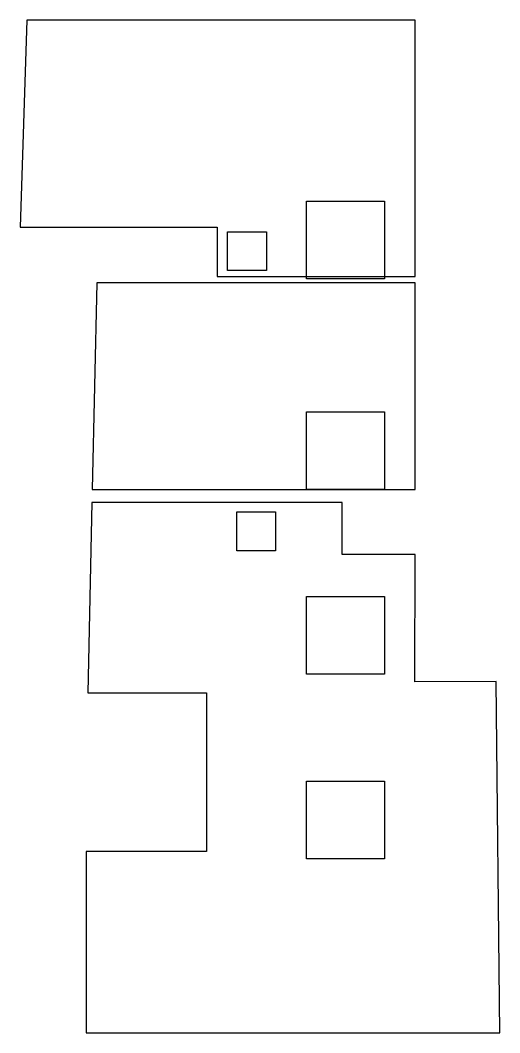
# Model space of a CAD drawing. Header units: metres. Extents: x 1608 to 9011, y 1018 to 16655.
import ezdxf

# ---------------------------------------------------------------- set-up
doc = ezdxf.new("R2010")
doc.units = ezdxf.units.M
doc.layers.add('AREE LEONARDO', color=5, linetype='Continuous')

msp = doc.modelspace()

# ---------------------------------------------------------------- linework, layer by layer
at = {"layer": 'AREE LEONARDO', "color": 5}
for points in [[(1711, 16655), (1608, 13458), (4648, 13458), (4648, 12699), (7707, 12699), (7707, 16655), (1711, 16655)], [(2791, 12598), (2720, 9406), (7707, 9406), (7707, 12598), (2789, 12598)], [(2715, 9205), (2651, 6268), (4484, 6268), (4484, 3818), (2624, 3818), (2624, 1018), (9011, 1018), (8954, 6441), (7701, 6440), (7707, 8405), (6578, 8405), (6578, 9205), (2715, 9205)]]:
    msp.add_lwpolyline(points, close=True, dxfattribs=at)
at = {"layer": 'AREE LEONARDO', "color": 2}
for points in [[(6029, 13859), (7229, 13859), (7229, 12659), (6029, 12659)], [(6029, 10606), (7229, 10606), (7229, 9406), (6029, 9406)], [(6029, 7756), (7229, 7756), (7229, 6556), (6029, 6556)], [(6029, 4905), (7229, 4905), (7229, 3705), (6029, 3705)]]:
    msp.add_lwpolyline(points, close=True, dxfattribs=at)
at = {"layer": 'AREE LEONARDO', "color": 1}
for points in [[(4810, 13388), (5410, 13388), (5410, 12788), (4810, 12788)], [(4950, 9063), (5550, 9063), (5550, 8463), (4950, 8463)]]:
    msp.add_lwpolyline(points, close=True, dxfattribs=at)

doc.saveas('drawing.dxf')
